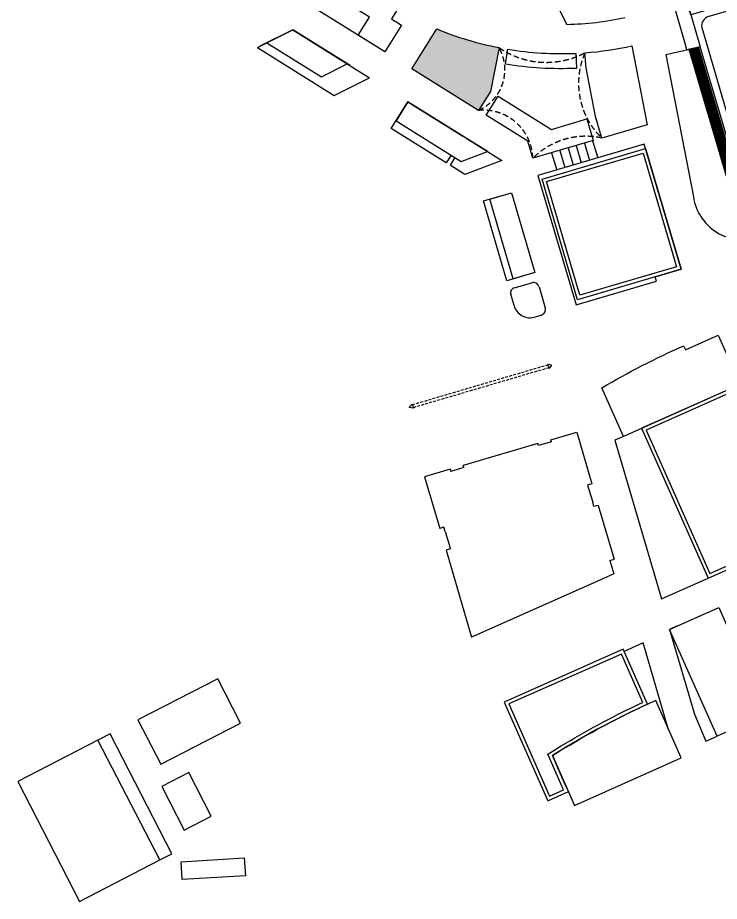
# Model space of a CAD drawing. Header units: inches. Extents: x -78213 to 209803, y -34177 to 209932.
# Drawn here: x 35420 to 54155, y 66421 to 90020 of the extents above; entities that cross this region are included whole.
import ezdxf

# ---------------------------------------------------------------- set-up
doc = ezdxf.new("R2010")
doc.units = ezdxf.units.IN
doc.header["$LTSCALE"] = 1200
doc.header["$MEASUREMENT"] = 0
doc.linetypes.add('HIDDEN2', pattern=[0.1875, 0.125, -0.0625])
doc.linetypes.add('HIDDEN4', pattern=[0.09375, 0.0625, -0.03125])
for name, color, linetype in [('a-above', 142, 'HIDDEN2'), ('a-below', 1, 'Continuous'), ('a-hatch-footprint', 254, 'Continuous'), ('a-pn-1', 5, 'Continuous'), ('a-pn-2', 1, 'Continuous'), ('a-screen-50', 77, 'Continuous'), ('a-site-bldg', 3, 'Continuous'), ('a-site-greenroof-richelle', 74, 'Continuous')]:
    doc.layers.add(name, color=color, linetype=linetype)
doc.layers.add('NoPlot', color=193, linetype='Continuous', plot=False)

# ---------------------------------------------------------------- blocks, each defined once
blk = doc.blocks.new('Baseball-upper')
at = {"layer": 'a-below'}
blk.add_line((917, 5489), (1843, 5302), dxfattribs=at)
for points in [[(1843, 5302), (1486, 5374), (1513, 5551), (1643, 6532), (2000, 6485), (1843, 5302)], [(2000, 6485), (4096, 6206), (4726, 5969), (4635, 5832), (1960, 6187), (2000, 6485)]]:
    blk.add_lwpolyline(points, dxfattribs=at)
for points in [[(6096, 1801), (5764, 4685, 0.267654), (4726, 5969)], [(917, 5489), (49, 1715, 0.491734), (1350, -2), (2286, -2), (2287, 951)], [(2286, 22), (2943, 22), (2943, 0), (3986, -1), (3986, 316), (5897, 316), (6168, 1175), (6096, 1801), (4667, 1801), (4126, 1261), (1994, 1261, -0.450619), (1398, 1941), (1843, 5302), (1486, 5374), (1513, 5551)], [(5105, 1801), (4258, 951), (1991, 951, -0.452066), (1092, 1981), (1540, 5363)]]:
    blk.add_lwpolyline(points, format="xyb", dxfattribs=at)
at = {"layer": 'a-screen-50'}
for points in [[(5058, 1801), (4244, 984), (1991, 984, -0.452043), (1124, 1977), (1572, 5357)], [(5011, 1801), (4230, 1017), (1991, 1017, -0.452018), (1157, 1973), (1604, 5350)], [(4965, 1801), (4216, 1050), (1991, 1050, -0.451992), (1190, 1968), (1637, 5344)], [(4918, 1801), (4203, 1083), (1991, 1083, -0.451964), (1222, 1964), (1669, 5337)], [(4871, 1801), (4189, 1116), (1991, 1116, -0.451934), (1255, 1960), (1702, 5331)], [(4825, 1801), (4175, 1149), (1991, 1149, -0.451902), (1288, 1955), (1734, 5324)], [(4778, 1801), (4162, 1182), (1991, 1182, -0.451868), (1321, 1951), (1767, 5318)], [(4732, 1801), (4148, 1215), (1991, 1215, -0.451832), (1353, 1947), (1799, 5311)]]:
    blk.add_lwpolyline(points, format="xyb", dxfattribs=at)
at = {"layer": 'NoPlot'}
for points in [[(3922, 1440, 0.201404), (4150, 1536), (4550, 1935, -0.122098), (4649, 1977), (5309, 1976, 0.448182), (5827, 2557), (5585, 4667, 0.34378), (4615, 5653), (2377, 5950, 0.39161), (2086, 5756), (1576, 1915, 0.430383), (1964, 1441), (3922, 1440)], [(2118, 1827), (2877, 1825, 0.355753), (3080, 1702, 0.259378), (3675, 2307, 0.28258), (3112, 3385, 0.149255), (2453, 3547, 0.183867), (1939, 3179), (1842, 2983, 0.414356), (1958, 2744), (1958, 1985, 2.328536), (2118, 1827)], [(2102, 1899), (2866, 1899, -0.373594), (3038, 2075), (3038, 2794, -0.213465), (2935, 2907), (2207, 2907, -0.370854), (2030, 2734), (2030, 1970, -0.167506), (2102, 1899)]]:
    blk.add_lwpolyline(points, format="xyb", dxfattribs=at)
blk.add_circle((2500, 2358), 105, dxfattribs=at)

msp = doc.modelspace()

# ---------------------------------------------------------------- hatches: boundary and pattern name
at = {"layer": 'a-hatch-footprint'}
h = msp.add_hatch(color=256, dxfattribs=at)
h.dxf.hatch_style = 1
edge = h.paths.add_edge_path()
edge.add_line((48272, 89219), (48044, 88052))
edge.add_line((48044, 88052), (47726, 87544))
edge.add_line((47726, 87544), (45946, 88657))
edge.add_line((45946, 88657), (46610, 89719))
edge.add_arc((49933, 97750), 8691, 247.5194, 258.9809)

# ---------------------------------------------------------------- linework, layer by layer
at = {"layer": 'a-above', "linetype": 'HIDDEN4'}
for p, q in [((49589, 80747), (45948, 79676)), ((49611, 80672), (45970, 79600))]:
    msp.add_line(p, q, dxfattribs=at)
at = {"layer": 'a-above'}
msp.add_lwpolyline([(51018, 86806, 0.256252), (49176, 86264, 0.433466), (47726, 87544, 0.443171), (48272, 89219, 0.279012), (50567, 89082)], format="xyb", dxfattribs=at)
msp.add_arc((52423, 88267), 2027, 156.3086, 226.1102, dxfattribs=at)
at = {"layer": 'a-below'}
for p, q in [((49876, 90234), (50087, 89840)), ((41824, 89224), (42765, 89698)), ((42766, 89698), (44816, 88416)), ((41825, 89225), (43875, 87943)), ((43875, 87943), (44816, 88416)), ((50553, 86669), (50688, 86209)), ((50772, 86734), (50907, 86273)), ((49677, 86412), (49813, 85951)), ((49896, 86476), (50032, 86016)), ((50115, 86540), (50251, 86080)), ((50334, 86605), (50470, 86144)), ((46991, 86348), (46864, 86144)), ((47093, 86284), (46966, 86081)), ((48349, 86207), (47363, 85832)), ((49657, 78749), (50348, 78952)), ((50348, 78952), (50754, 77572)), ((51592, 78839), (51366, 78738)), ((49312, 78647), (47318, 78060)), ((49312, 78647), (49128, 78593)), ((49329, 78590), (49312, 78647)), ((49674, 78691), (49329, 78590)), ((49674, 78691), (49657, 78749)), ((51366, 78738), (52614, 74495)), ((47502, 78115), (47318, 78060)), ((46972, 77959), (46281, 77756)), ((46972, 77959), (46989, 77901)), ((47334, 78003), (46989, 77901)), ((47334, 78003), (47318, 78060)), ((46281, 77756), (46688, 76375)), ((50673, 77423), (50775, 77077)), ((50924, 76996), (51347, 75557)), ((46803, 76409), (46688, 76375)), ((46837, 76294), (46803, 76409)), ((46837, 76294), (46938, 75949)), ((46972, 75833), (46857, 75800)), ((46857, 75800), (47416, 73900)), ((46938, 75949), (46972, 75833)), ((51232, 75523), (51347, 75557)), ((51232, 75523), (51338, 75163)), ((51338, 75163), (50785, 74917)), ((52614, 74495), (53856, 75047)), ((50785, 74917), (47540, 73477)), ((47416, 73900), (47540, 73477)), ((53031, 73775), (52827, 73684)), ((52827, 73684), (53494, 71418)), ((52121, 73323), (51612, 73097)), ((52802, 71005), (52121, 73323)), ((53494, 71418), (53792, 70699)), ((53792, 70699), (54093, 70833))]:
    msp.add_line(p, q, dxfattribs=at)
for points in [[(45224, 89109), (41948, 91158)], [(45704, 90465), (45405, 89987), (45669, 89821), (45224, 89109)], [(44301, 88738), (42766, 89698), (41888, 89257)], [(43530, 88441), (44220, 88788), (42765, 89698), (42076, 89351), (43530, 88441)], [(48248, 87925), (49671, 87035), (50618, 87314), (50787, 86738), (49176, 86264), (49042, 86720), (47930, 87416), (48248, 87925)], [(46864, 86144), (45395, 87063), (45840, 87775), (47309, 86856)], [(45522, 87267), (47262, 86178), (47966, 86446), (45840, 87776), (45522, 87267)], [(50756, 86845), (50787, 86738), (49176, 86264), (49042, 86720), (47930, 87416), (48007, 87540)], [(47411, 86793), (48349, 86207)], [(47363, 85832), (46966, 86081)], [(48679, 82803), (49147, 82941)], [(49341, 82835), (49507, 82272)], [(48676, 82333), (48586, 82638)], [(49245, 82032), (49401, 82077)], [(50754, 77572), (50754, 77572), (50639, 77538), (50673, 77423)], [(50924, 76996), (50808, 76962), (50775, 77077)], [(39212, 67526), (39535, 67693), (37885, 70892), (37562, 70726)], [(39785, 67479), (41471, 67579), (41499, 67104), (39813, 67005), (39785, 67479)]]:
    msp.add_lwpolyline(points, dxfattribs=at)
for points in [[(48272, 89219), (48044, 88052), (47726, 87544), (45946, 88657), (46610, 89719, 0.050052), (48272, 89219)], [(51819, 89266), (52228, 87162), (51018, 86806), (50848, 87382), (50596, 88681), (50567, 89082, 0.036474), (51819, 89266, -0.036474)], [(50343, 88666, -0.052493), (48442, 88779), (48508, 89176, 0.052493), (50325, 89067), (50343, 88666)], [(48493, 89084), (48508, 89176, 0.052493), (50325, 89067), (50329, 88974)]]:
    msp.add_lwpolyline(points, format="xyb", dxfattribs=at)
for points in [[(52475, 82982), (52441, 83097), (53132, 83300), (52150, 86639), (49312, 85804), (50328, 82350)], [(52475, 82982), (52441, 83097), (53132, 83300), (52150, 86639), (49312, 85804), (50328, 82350)], [(47854, 85125), (48603, 85345), (49229, 83215), (48481, 82995)], [(48027, 85176), (48603, 85345), (49229, 83215), (48654, 83046)], [(52503, 79243), (52077, 79054), (53856, 75047), (56489, 76216), (54710, 80223)], [(39241, 70085), (41372, 71183), (40762, 72366), (38631, 71268)], [(37070, 66421), (39212, 67526), (37562, 70726), (35420, 69621)], [(39868, 68321), (40587, 68692), (39986, 69858), (39266, 69487)]]:
    msp.add_lwpolyline(points, close=True, dxfattribs=at)
msp.add_lwpolyline([(49576, 69107), (50124, 69351), (50022, 69581), (49697, 70312, -0.025128), (51588, 71376, -0.008337), (52238, 71687), (51587, 73151), (48407, 71739)], format="xyb", close=True, dxfattribs=at)
for centre, radius, start, end in [((49933, 97750), 7911, 271.1118, 282.4789), ((49191, 82790), 157, 16.3934, 106.5615), ((48709, 82678), 129, 103.4551, 197.8125), ((49099, 82443), 437, 194.6019, 289.6192), ((49356, 82228), 157, 286.2254, 16.3934)]:
    msp.add_arc(centre, radius, start, end, dxfattribs=at)
at = {"layer": 'a-pn-1'}
for p, q in [((46991, 86348, 2059), (46864, 86144, 2059)), ((47093, 86284, 2059), (46966, 86081, 2059))]:
    msp.add_line(p, q, dxfattribs=at)
at = {"layer": 'a-pn-2'}
for points in [[(49577, 80744), (49599, 80668, 0.575867), (49620, 80663), (49675, 80720, 0.580323), (49669, 80740), (49592, 80759, 0.575867)], [(45959, 79679), (45982, 79604, -0.575867), (45967, 79589), (45890, 79607, -0.580323), (45884, 79627), (45939, 79684, -0.575867)]]:
    msp.add_lwpolyline(points, format="xyb", close=True, dxfattribs=at)
at = {"layer": 'a-site-bldg'}
msp.add_line((52228, 87162), (51018, 86806), dxfattribs=at)
for points in [[(43386, 90924), (43832, 91636), (45704, 90465), (45405, 89987), (45669, 89821), (45224, 89109), (44511, 89555), (44811, 90033)], [(52827, 73684), (54143, 74269), (55410, 71417), (54093, 70833)]]:
    msp.add_lwpolyline(points, close=True, dxfattribs=at)
for points in [[(48272, 89219), (48044, 88052), (47726, 87544), (45946, 88657), (46610, 89719, 0.050052), (48272, 89219)], [(51819, 89266), (52228, 87162), (51018, 86806), (50848, 87382), (50596, 88681), (50567, 89082, 0.036474), (51819, 89266, -0.036474)]]:
    msp.add_lwpolyline(points, format="xyb", dxfattribs=at)
msp.add_lwpolyline([(49421, 85711), (52184, 86523), (53132, 83300), (50369, 82487), (49421, 85711)], dxfattribs=at)
for points in [[(51018, 80134, -0.028444), (53202, 81257), (53249, 81150), (54125, 81539), (54710, 80223), (51592, 78839)], [(53138, 70249), (52457, 71785, 0.036254), (49697, 70312), (50287, 68984), (53138, 70249)]]:
    msp.add_lwpolyline(points, format="xyb", close=True, dxfattribs=at)
at = {"layer": 'a-site-greenroof-richelle'}
for points in [[(49540, 85646), (52119, 86404), (53013, 83365), (50434, 82606)], [(52542, 79156), (52204, 79006), (53905, 75174), (56362, 76265), (54661, 80096)]]:
    msp.add_lwpolyline(points, close=True, dxfattribs=at)
msp.add_lwpolyline([(49624, 69234), (49997, 69399), (49934, 69542), (49576, 70349, -0.026086), (51545, 71462, -0.007243), (52112, 71734), (51539, 73025), (48534, 71691)], format="xyb", close=True, dxfattribs=at)

# ---------------------------------------------------------------- block references
at = {"rotation": 23.94013698842529}
msp.add_blockref('Baseball-upper', (54114, 83646), dxfattribs=at)

doc.saveas('drawing.dxf')
